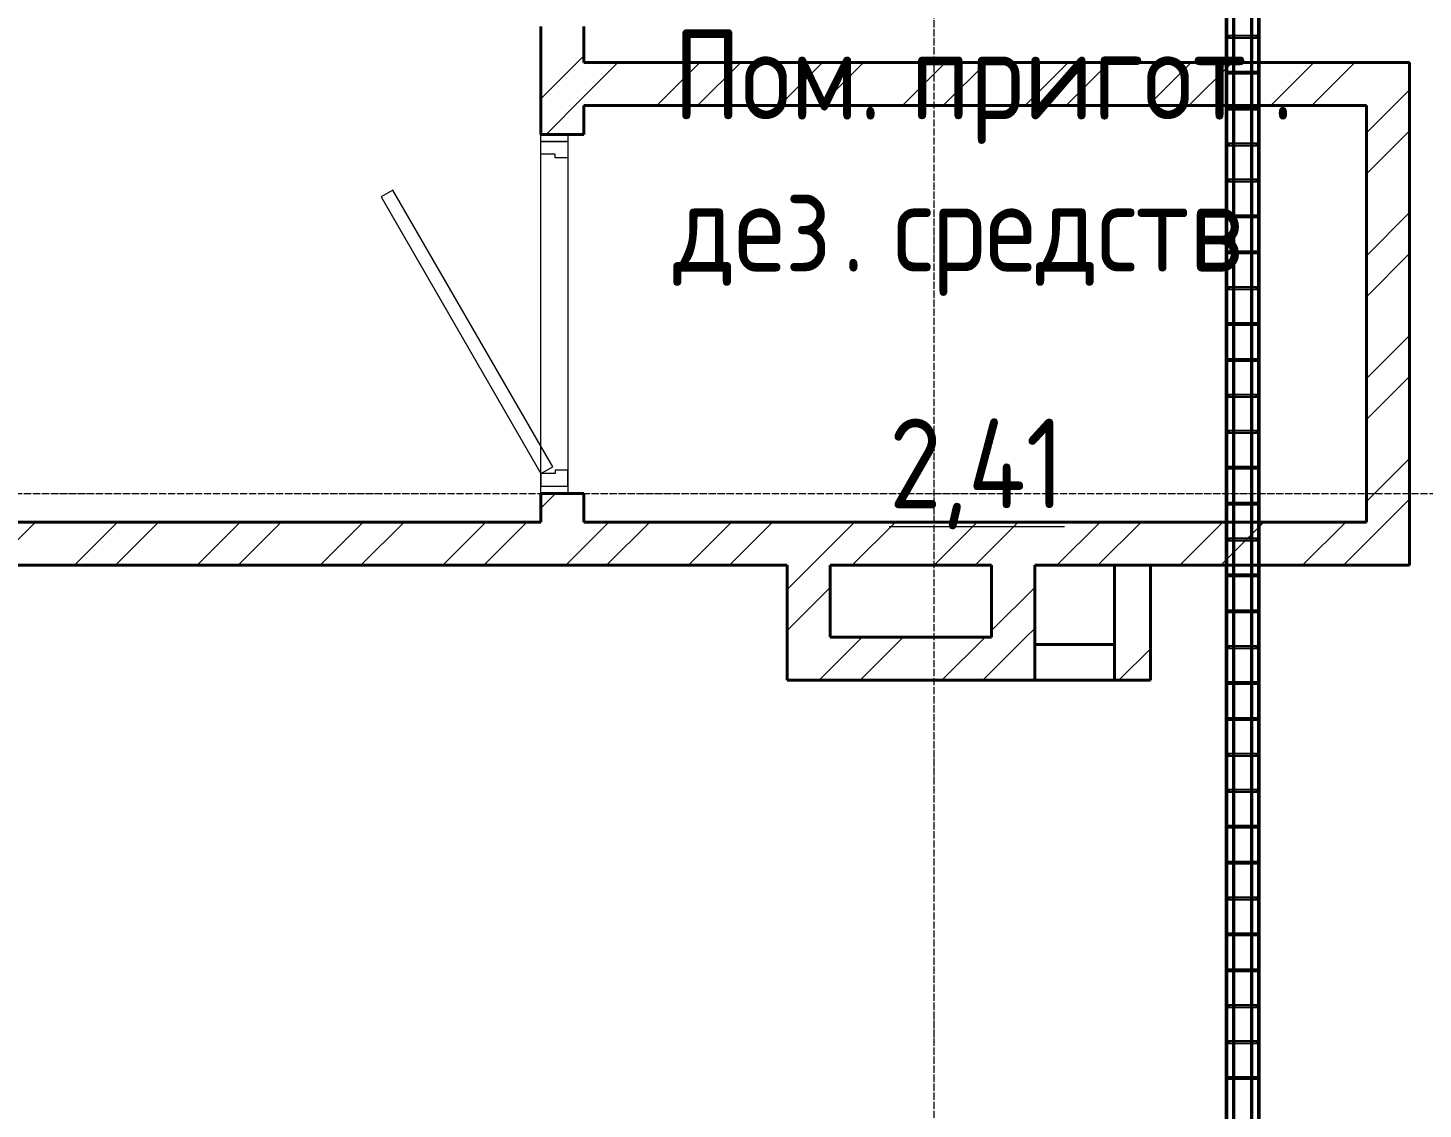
# Model space of a CAD drawing. Header units: millimetres. Extents: x 0 to 351840, y -132678 to 32417.
# Drawn here: x 302909 to 306795, y -37203 to -34192 of the extents above; entities that cross this region are included whole.
import ezdxf

# ---------------------------------------------------------------- set-up
doc = ezdxf.new("R2010")
doc.units = ezdxf.units.MM
doc.linetypes.add('BI_линия_сетки', pattern=[25, 20, -2.5, 0, -2.5])
doc.linetypes.add('BI_невидимые', pattern=[5, 3, -2])
for name, color, linetype, lineweight in [('Двери', 7, 'Continuous', 18), ('Марки помещений', 7, 'Continuous', 20), ('Оси', 7, 'Continuous', 9), ('Перекрытие', 7, 'Continuous', 18), ('Стены внутренние', 7, 'Continuous', 18), ('Стены несущие', 7, 'Continuous', 18)]:
    doc.layers.add(name, color=color, linetype=linetype, lineweight=lineweight)
doc.styles.add('GOST Common_1', font='GOST Common.ttf', dxfattribs={"width": 0.9, "height": 250})
pattern_1 = [(45, (2e-10, 1e-10), (-171.074, 171.074), []), (45, (114.05, 1e-10), (-171.074, 171.074), [])]

# ---------------------------------------------------------------- blocks, each defined once
blk = doc.blocks.new('*U77')
at = {"color": 0, "linetype": 'ByBlock', "lineweight": -2}
for p, q in [((8917.4, 47.5), (187, 47.5)), ((287.3, 42.5), (8917.4, 42.5)), ((987.3, 42.5), (987.3, 41.5)), ((987.3, 41.5), (987.3, 40)), ((987.3, 40), (987.3, 37.5)), ((992.3, 41.5), (992.3, 42.5)), ((992.3, 40), (992.3, 41.5)), ((992.3, 37.5), (992.3, 40)), ((1087.3, 42.5), (1087.3, 41.5)), ((1087.3, 41.5), (1087.3, 40)), ((1087.3, 40), (1087.3, 37.5)), ((1092.3, 41.5), (1092.3, 42.5)), ((1092.3, 40), (1092.3, 41.5)), ((1092.3, 37.5), (1092.3, 40)), ((1187.3, 42.5), (1187.3, 41.5)), ((1187.3, 41.5), (1187.3, 40)), ((1187.3, 40), (1187.3, 37.5)), ((1192.3, 41.5), (1192.3, 42.5)), ((1192.3, 40), (1192.3, 41.5)), ((1192.3, 37.5), (1192.3, 40)), ((1287.3, 42.5), (1287.3, 41.5)), ((1287.3, 41.5), (1287.3, 40)), ((1287.3, 40), (1287.3, 37.5)), ((1292.3, 41.5), (1292.3, 42.5)), ((1292.3, 40), (1292.3, 41.5)), ((1292.3, 37.5), (1292.3, 40)), ((1387.3, 42.5), (1387.3, 41.5)), ((1387.3, 41.5), (1387.3, 40)), ((1387.3, 40), (1387.3, 37.5)), ((1392.3, 41.5), (1392.3, 42.5)), ((1392.3, 40), (1392.3, 41.5)), ((1392.3, 37.5), (1392.3, 40)), ((1487.3, 42.5), (1487.3, 41.5)), ((1487.3, 41.5), (1487.3, 40)), ((1487.3, 40), (1487.3, 37.5)), ((1492.3, 41.5), (1492.3, 42.5)), ((1492.3, 40), (1492.3, 41.5)), ((1492.3, 37.5), (1492.3, 40)), ((1587.3, 42.5), (1587.3, 41.5)), ((1587.3, 41.5), (1587.3, 40)), ((1587.3, 40), (1587.3, 37.5)), ((1592.3, 41.5), (1592.3, 42.5)), ((1592.3, 40), (1592.3, 41.5)), ((1592.3, 37.5), (1592.3, 40)), ((1687.3, 42.5), (1687.3, 41.5)), ((1687.3, 41.5), (1687.3, 40)), ((1687.3, 40), (1687.3, 37.5)), ((1692.3, 41.5), (1692.3, 42.5)), ((1692.3, 40), (1692.3, 41.5)), ((1692.3, 37.5), (1692.3, 40)), ((1787.3, 42.5), (1787.3, 41.5)), ((1787.3, 41.5), (1787.3, 40)), ((1787.3, 40), (1787.3, 37.5)), ((1792.3, 41.5), (1792.3, 42.5)), ((1792.3, 40), (1792.3, 41.5)), ((1792.3, 37.5), (1792.3, 40)), ((1887.3, 42.5), (1887.3, 41.5)), ((1887.3, 41.5), (1887.3, 40)), ((1887.3, 40), (1887.3, 37.5)), ((1892.3, 41.5), (1892.3, 42.5)), ((1892.3, 40), (1892.3, 41.5)), ((1892.3, 37.5), (1892.3, 40)), ((1987.3, 42.5), (1987.3, 41.5)), ((1987.3, 41.5), (1987.3, 40)), ((1987.3, 40), (1987.3, 37.5)), ((1992.3, 41.5), (1992.3, 42.5)), ((1992.3, 40), (1992.3, 41.5)), ((1992.3, 37.5), (1992.3, 40)), ((2087.3, 42.5), (2087.3, 41.5)), ((2087.3, 41.5), (2087.3, 40)), ((2087.3, 40), (2087.3, 37.5)), ((2092.3, 41.5), (2092.3, 42.5)), ((2092.3, 40), (2092.3, 41.5)), ((2092.3, 37.5), (2092.3, 40)), ((2187.3, 42.5), (2187.3, 41.5)), ((2187.3, 41.5), (2187.3, 40)), ((2187.3, 40), (2187.3, 37.5)), ((2192.3, 41.5), (2192.3, 42.5)), ((2192.3, 40), (2192.3, 41.5)), ((2192.3, 37.5), (2192.3, 40)), ((2287.3, 42.5), (2287.3, 41.5)), ((2287.3, 41.5), (2287.3, 40)), ((2287.3, 40), (2287.3, 37.5)), ((2292.3, 41.5), (2292.3, 42.5)), ((2292.3, 40), (2292.3, 41.5)), ((2292.3, 37.5), (2292.3, 40)), ((2387.3, 42.5), (2387.3, 41.5)), ((2387.3, 41.5), (2387.3, 40)), ((2387.3, 40), (2387.3, 37.5)), ((2392.3, 41.5), (2392.3, 42.5)), ((2392.3, 40), (2392.3, 41.5)), ((2392.3, 37.5), (2392.3, 40)), ((2487.3, 42.5), (2487.3, 41.5)), ((2487.3, 41.5), (2487.3, 40)), ((2487.3, 40), (2487.3, 37.5)), ((2492.3, 41.5), (2492.3, 42.5)), ((2492.3, 40), (2492.3, 41.5)), ((2492.3, 37.5), (2492.3, 40)), ((2587.3, 42.5), (2587.3, 41.5)), ((2587.3, 41.5), (2587.3, 40)), ((2587.3, 40), (2587.3, 37.5)), ((2592.3, 41.5), (2592.3, 42.5)), ((2592.3, 40), (2592.3, 41.5)), ((2592.3, 37.5), (2592.3, 40)), ((2687.3, 42.5), (2687.3, 41.5)), ((2687.3, 41.5), (2687.3, 40)), ((2687.3, 40), (2687.3, 37.5)), ((2692.3, 41.5), (2692.3, 42.5)), ((2692.3, 40), (2692.3, 41.5)), ((2692.3, 37.5), (2692.3, 40)), ((2787.3, 42.5), (2787.3, 41.5)), ((2787.3, 41.5), (2787.3, 40)), ((2787.3, 40), (2787.3, 37.5)), ((2792.3, 41.5), (2792.3, 42.5)), ((2792.3, 40), (2792.3, 41.5)), ((2792.3, 37.5), (2792.3, 40)), ((2887.3, 42.5), (2887.3, 41.5)), ((2887.3, 41.5), (2887.3, 40)), ((2887.3, 40), (2887.3, 37.5)), ((2892.3, 41.5), (2892.3, 42.5)), ((2892.3, 40), (2892.3, 41.5)), ((2892.3, 37.5), (2892.3, 40)), ((2987.3, 42.5), (2987.3, 41.5)), ((2987.3, 41.5), (2987.3, 40)), ((2987.3, 40), (2987.3, 37.5)), ((2992.3, 41.5), (2992.3, 42.5)), ((2992.3, 40), (2992.3, 41.5)), ((2992.3, 37.5), (2992.3, 40)), ((3087.3, 42.5), (3087.3, 41.5)), ((3087.3, 41.5), (3087.3, 40)), ((3087.3, 40), (3087.3, 37.5)), ((3092.3, 41.5), (3092.3, 42.5)), ((3092.3, 40), (3092.3, 41.5)), ((3092.3, 37.5), (3092.3, 40)), ((3187.3, 42.5), (3187.3, 41.5)), ((3187.3, 41.5), (3187.3, 40)), ((3187.3, 40), (3187.3, 37.5)), ((3192.3, 41.5), (3192.3, 42.5)), ((3192.3, 40), (3192.3, 41.5)), ((3192.3, 37.5), (3192.3, 40)), ((3287.3, 42.5), (3287.3, 41.5)), ((3287.3, 41.5), (3287.3, 40)), ((3287.3, 40), (3287.3, 37.5)), ((3292.3, 41.5), (3292.3, 42.5)), ((3292.3, 40), (3292.3, 41.5)), ((3292.3, 37.5), (3292.3, 40)), ((3387.3, 42.5), (3387.3, 41.5)), ((3387.3, 41.5), (3387.3, 40)), ((3387.3, 40), (3387.3, 37.5)), ((3392.3, 41.5), (3392.3, 42.5)), ((3392.3, 40), (3392.3, 41.5)), ((3392.3, 37.5), (3392.3, 40)), ((3487.3, 42.5), (3487.3, 41.5)), ((3487.3, 41.5), (3487.3, 40)), ((3487.3, 40), (3487.3, 37.5)), ((3492.3, 41.5), (3492.3, 42.5)), ((3492.3, 40), (3492.3, 41.5)), ((3492.3, 37.5), (3492.3, 40)), ((3587.3, 42.5), (3587.3, 41.5)), ((3587.3, 41.5), (3587.3, 40)), ((3587.3, 40), (3587.3, 37.5)), ((3592.3, 41.5), (3592.3, 42.5)), ((3592.3, 40), (3592.3, 41.5)), ((3592.3, 37.5), (3592.3, 40)), ((3687.3, 42.5), (3687.3, 41.5)), ((3687.3, 41.5), (3687.3, 40)), ((3687.3, 40), (3687.3, 37.5)), ((3692.3, 41.5), (3692.3, 42.5)), ((3692.3, 40), (3692.3, 41.5)), ((3692.3, 37.5), (3692.3, 40)), ((3787.3, 42.5), (3787.3, 41.5)), ((3787.3, 41.5), (3787.3, 40)), ((3787.3, 40), (3787.3, 37.5)), ((3792.3, 41.5), (3792.3, 42.5)), ((3792.3, 40), (3792.3, 41.5)), ((3792.3, 37.5), (3792.3, 40)), ((3887.3, 42.5), (3887.3, 41.5)), ((3887.3, 41.5), (3887.3, 40)), ((3887.3, 40), (3887.3, 37.5)), ((3892.3, 41.5), (3892.3, 42.5)), ((3892.3, 40), (3892.3, 41.5)), ((3892.3, 37.5), (3892.3, 40)), ((8917.4, 27.5), (292.3, 27.5)), ((292.3, 22.5), (8917.4, 22.5)), ((987.3, 37.5), (987.3, -37.5)), ((992.3, -37.5), (992.3, 37.5)), ((1087.3, 37.5), (1087.3, -37.5)), ((1092.3, -37.5), (1092.3, 37.5)), ((1187.3, 37.5), (1187.3, -37.5)), ((1192.3, -37.5), (1192.3, 37.5)), ((1287.3, 37.5), (1287.3, -37.5)), ((1292.3, -37.5), (1292.3, 37.5)), ((1387.3, 37.5), (1387.3, -37.5)), ((1392.3, -37.5), (1392.3, 37.5)), ((1487.3, 37.5), (1487.3, -37.5)), ((1492.3, -37.5), (1492.3, 37.5)), ((1587.3, 37.5), (1587.3, -37.5)), ((1592.3, -37.5), (1592.3, 37.5)), ((1687.3, 37.5), (1687.3, -37.5)), ((1692.3, -37.5), (1692.3, 37.5)), ((1787.3, 37.5), (1787.3, -37.5)), ((1792.3, -37.5), (1792.3, 37.5)), ((1887.3, 37.5), (1887.3, -37.5)), ((1892.3, -37.5), (1892.3, 37.5)), ((1987.3, 37.5), (1987.3, -37.5)), ((1992.3, -37.5), (1992.3, 37.5)), ((2087.3, 37.5), (2087.3, -37.5)), ((2092.3, -37.5), (2092.3, 37.5)), ((2187.3, 37.5), (2187.3, -37.5)), ((2192.3, -37.5), (2192.3, 37.5)), ((2287.3, 37.5), (2287.3, -37.5)), ((2292.3, -37.5), (2292.3, 37.5)), ((2387.3, 37.5), (2387.3, -37.5)), ((2392.3, -37.5), (2392.3, 37.5)), ((2487.3, 37.5), (2487.3, -37.5)), ((2492.3, -37.5), (2492.3, 37.5)), ((2587.3, 37.5), (2587.3, -37.5)), ((2592.3, -37.5), (2592.3, 37.5)), ((2687.3, 37.5), (2687.3, -37.5)), ((2692.3, -37.5), (2692.3, 37.5)), ((2787.3, 37.5), (2787.3, -37.5)), ((2792.3, -37.5), (2792.3, 37.5)), ((2887.3, 37.5), (2887.3, -37.5)), ((2892.3, -37.5), (2892.3, 37.5)), ((2987.3, 37.5), (2987.3, -37.5)), ((2992.3, -37.5), (2992.3, 37.5)), ((3087.3, 37.5), (3087.3, -37.5)), ((3092.3, -37.5), (3092.3, 37.5)), ((3187.3, 37.5), (3187.3, -37.5)), ((3192.3, -37.5), (3192.3, 37.5)), ((3287.3, 37.5), (3287.3, -37.5)), ((3292.3, -37.5), (3292.3, 37.5)), ((3387.3, 37.5), (3387.3, -37.5)), ((3392.3, -37.5), (3392.3, 37.5)), ((3487.3, 37.5), (3487.3, -37.5)), ((3492.3, -37.5), (3492.3, 37.5)), ((3587.3, 37.5), (3587.3, -37.5)), ((3592.3, -37.5), (3592.3, 37.5)), ((3687.3, 37.5), (3687.3, -37.5)), ((3692.3, -37.5), (3692.3, 37.5)), ((3787.3, 37.5), (3787.3, -37.5)), ((3792.3, -37.5), (3792.3, 37.5)), ((3887.3, 37.5), (3887.3, -37.5)), ((3892.3, -37.5), (3892.3, 37.5)), ((8917.4, -22.5), (292.3, -22.5)), ((292.3, -27.5), (8917.4, -27.5)), ((987.3, -37.5), (987.3, -40)), ((992.3, -40), (992.3, -37.5)), ((1087.3, -37.5), (1087.3, -40)), ((1092.3, -40), (1092.3, -37.5)), ((1187.3, -37.5), (1187.3, -40)), ((1192.3, -40), (1192.3, -37.5)), ((1287.3, -37.5), (1287.3, -40)), ((1292.3, -40), (1292.3, -37.5)), ((1387.3, -37.5), (1387.3, -40)), ((1392.3, -40), (1392.3, -37.5)), ((1487.3, -37.5), (1487.3, -40)), ((1492.3, -40), (1492.3, -37.5)), ((1587.3, -37.5), (1587.3, -40)), ((1592.3, -40), (1592.3, -37.5)), ((1687.3, -37.5), (1687.3, -40)), ((1692.3, -40), (1692.3, -37.5)), ((1787.3, -37.5), (1787.3, -40)), ((1792.3, -40), (1792.3, -37.5)), ((1887.3, -37.5), (1887.3, -40)), ((1892.3, -40), (1892.3, -37.5)), ((1987.3, -37.5), (1987.3, -40)), ((1992.3, -40), (1992.3, -37.5)), ((2087.3, -37.5), (2087.3, -40)), ((2092.3, -40), (2092.3, -37.5)), ((2187.3, -37.5), (2187.3, -40)), ((2192.3, -40), (2192.3, -37.5)), ((2287.3, -37.5), (2287.3, -40)), ((2292.3, -40), (2292.3, -37.5)), ((2387.3, -37.5), (2387.3, -40)), ((2392.3, -40), (2392.3, -37.5)), ((2487.3, -37.5), (2487.3, -40)), ((2492.3, -40), (2492.3, -37.5)), ((2587.3, -37.5), (2587.3, -40)), ((2592.3, -40), (2592.3, -37.5)), ((2687.3, -37.5), (2687.3, -40)), ((2692.3, -40), (2692.3, -37.5)), ((2787.3, -37.5), (2787.3, -40)), ((2792.3, -40), (2792.3, -37.5)), ((2887.3, -37.5), (2887.3, -40)), ((2892.3, -40), (2892.3, -37.5)), ((2987.3, -37.5), (2987.3, -40)), ((2992.3, -40), (2992.3, -37.5)), ((3087.3, -37.5), (3087.3, -40)), ((3092.3, -40), (3092.3, -37.5)), ((3187.3, -37.5), (3187.3, -40)), ((3192.3, -40), (3192.3, -37.5)), ((3287.3, -37.5), (3287.3, -40)), ((3292.3, -40), (3292.3, -37.5)), ((3387.3, -37.5), (3387.3, -40)), ((3392.3, -40), (3392.3, -37.5)), ((3487.3, -37.5), (3487.3, -40)), ((3492.3, -40), (3492.3, -37.5)), ((3587.3, -37.5), (3587.3, -40)), ((3592.3, -40), (3592.3, -37.5)), ((3687.3, -37.5), (3687.3, -40)), ((3692.3, -40), (3692.3, -37.5)), ((3787.3, -37.5), (3787.3, -40)), ((3792.3, -40), (3792.3, -37.5)), ((3887.3, -37.5), (3887.3, -40)), ((3892.3, -40), (3892.3, -37.5)), ((187, -47.5), (8917.4, -47.5)), ((8917.4, -42.5), (287.3, -42.5)), ((987.3, -40), (987.3, -41.5)), ((987.3, -41.5), (987.3, -42.5)), ((992.3, -41.5), (992.3, -40)), ((992.3, -42.5), (992.3, -41.5)), ((1087.3, -40), (1087.3, -41.5)), ((1087.3, -41.5), (1087.3, -42.5)), ((1092.3, -41.5), (1092.3, -40)), ((1092.3, -42.5), (1092.3, -41.5)), ((1187.3, -40), (1187.3, -41.5)), ((1187.3, -41.5), (1187.3, -42.5)), ((1192.3, -41.5), (1192.3, -40)), ((1192.3, -42.5), (1192.3, -41.5)), ((1287.3, -40), (1287.3, -41.5)), ((1287.3, -41.5), (1287.3, -42.5)), ((1292.3, -41.5), (1292.3, -40)), ((1292.3, -42.5), (1292.3, -41.5)), ((1387.3, -40), (1387.3, -41.5)), ((1387.3, -41.5), (1387.3, -42.5)), ((1392.3, -41.5), (1392.3, -40)), ((1392.3, -42.5), (1392.3, -41.5)), ((1487.3, -40), (1487.3, -41.5)), ((1487.3, -41.5), (1487.3, -42.5)), ((1492.3, -41.5), (1492.3, -40)), ((1492.3, -42.5), (1492.3, -41.5)), ((1587.3, -40), (1587.3, -41.5)), ((1587.3, -41.5), (1587.3, -42.5)), ((1592.3, -41.5), (1592.3, -40)), ((1592.3, -42.5), (1592.3, -41.5)), ((1687.3, -40), (1687.3, -41.5)), ((1687.3, -41.5), (1687.3, -42.5)), ((1692.3, -41.5), (1692.3, -40)), ((1692.3, -42.5), (1692.3, -41.5)), ((1787.3, -40), (1787.3, -41.5)), ((1787.3, -41.5), (1787.3, -42.5)), ((1792.3, -41.5), (1792.3, -40)), ((1792.3, -42.5), (1792.3, -41.5)), ((1887.3, -40), (1887.3, -41.5)), ((1887.3, -41.5), (1887.3, -42.5)), ((1892.3, -41.5), (1892.3, -40)), ((1892.3, -42.5), (1892.3, -41.5)), ((1987.3, -40), (1987.3, -41.5)), ((1987.3, -41.5), (1987.3, -42.5)), ((1992.3, -41.5), (1992.3, -40)), ((1992.3, -42.5), (1992.3, -41.5)), ((2087.3, -40), (2087.3, -41.5)), ((2087.3, -41.5), (2087.3, -42.5)), ((2092.3, -41.5), (2092.3, -40)), ((2092.3, -42.5), (2092.3, -41.5)), ((2187.3, -40), (2187.3, -41.5)), ((2187.3, -41.5), (2187.3, -42.5)), ((2192.3, -41.5), (2192.3, -40)), ((2192.3, -42.5), (2192.3, -41.5)), ((2287.3, -40), (2287.3, -41.5)), ((2287.3, -41.5), (2287.3, -42.5)), ((2292.3, -41.5), (2292.3, -40)), ((2292.3, -42.5), (2292.3, -41.5)), ((2387.3, -40), (2387.3, -41.5)), ((2387.3, -41.5), (2387.3, -42.5)), ((2392.3, -41.5), (2392.3, -40)), ((2392.3, -42.5), (2392.3, -41.5)), ((2487.3, -40), (2487.3, -41.5)), ((2487.3, -41.5), (2487.3, -42.5)), ((2492.3, -41.5), (2492.3, -40)), ((2492.3, -42.5), (2492.3, -41.5)), ((2587.3, -40), (2587.3, -41.5)), ((2587.3, -41.5), (2587.3, -42.5)), ((2592.3, -41.5), (2592.3, -40)), ((2592.3, -42.5), (2592.3, -41.5)), ((2687.3, -40), (2687.3, -41.5)), ((2687.3, -41.5), (2687.3, -42.5)), ((2692.3, -41.5), (2692.3, -40)), ((2692.3, -42.5), (2692.3, -41.5)), ((2787.3, -40), (2787.3, -41.5)), ((2787.3, -41.5), (2787.3, -42.5)), ((2792.3, -41.5), (2792.3, -40)), ((2792.3, -42.5), (2792.3, -41.5)), ((2887.3, -40), (2887.3, -41.5)), ((2887.3, -41.5), (2887.3, -42.5)), ((2892.3, -41.5), (2892.3, -40)), ((2892.3, -42.5), (2892.3, -41.5)), ((2987.3, -40), (2987.3, -41.5)), ((2987.3, -41.5), (2987.3, -42.5)), ((2992.3, -41.5), (2992.3, -40)), ((2992.3, -42.5), (2992.3, -41.5)), ((3087.3, -40), (3087.3, -41.5)), ((3087.3, -41.5), (3087.3, -42.5)), ((3092.3, -41.5), (3092.3, -40)), ((3092.3, -42.5), (3092.3, -41.5)), ((3187.3, -40), (3187.3, -41.5)), ((3187.3, -41.5), (3187.3, -42.5)), ((3192.3, -41.5), (3192.3, -40)), ((3192.3, -42.5), (3192.3, -41.5)), ((3287.3, -40), (3287.3, -41.5)), ((3287.3, -41.5), (3287.3, -42.5)), ((3292.3, -41.5), (3292.3, -40)), ((3292.3, -42.5), (3292.3, -41.5)), ((3387.3, -40), (3387.3, -41.5)), ((3387.3, -41.5), (3387.3, -42.5)), ((3392.3, -41.5), (3392.3, -40)), ((3392.3, -42.5), (3392.3, -41.5)), ((3487.3, -40), (3487.3, -41.5)), ((3487.3, -41.5), (3487.3, -42.5)), ((3492.3, -41.5), (3492.3, -40)), ((3492.3, -42.5), (3492.3, -41.5)), ((3587.3, -40), (3587.3, -41.5)), ((3587.3, -41.5), (3587.3, -42.5)), ((3592.3, -41.5), (3592.3, -40)), ((3592.3, -42.5), (3592.3, -41.5)), ((3687.3, -40), (3687.3, -41.5)), ((3687.3, -41.5), (3687.3, -42.5)), ((3692.3, -41.5), (3692.3, -40)), ((3692.3, -42.5), (3692.3, -41.5)), ((3787.3, -40), (3787.3, -41.5)), ((3787.3, -41.5), (3787.3, -42.5)), ((3792.3, -41.5), (3792.3, -40)), ((3792.3, -42.5), (3792.3, -41.5)), ((3887.3, -40), (3887.3, -41.5)), ((3887.3, -41.5), (3887.3, -42.5)), ((3892.3, -41.5), (3892.3, -40)), ((3892.3, -42.5), (3892.3, -41.5))]:
    blk.add_line(p, q, dxfattribs=at)
for centre, start, end in [((989.8, 40), 180, 0), ((1089.8, 40), 180, 0), ((1189.8, 40), 180, 0), ((1289.8, 40), 180, 0), ((1389.8, 40), 180, 0), ((1489.8, 40), 180, 0), ((1589.8, 40), 180, 0), ((1689.8, 40), 180, 0), ((1789.8, 40), 180, 0), ((1889.8, 40), 180, 0), ((1989.8, 40), 180, 0), ((2089.8, 40), 180, 0), ((2189.8, 40), 180, 0), ((2289.8, 40), 180, 0), ((2389.8, 40), 180, 0), ((2489.8, 40), 180, 0), ((2589.8, 40), 180, 0), ((2689.8, 40), 180, 0), ((2789.8, 40), 180, 0), ((2889.8, 40), 180, 0), ((2989.8, 40), 180, 0), ((3089.8, 40), 180, 0), ((3189.8, 40), 180, 0), ((3289.8, 40), 180, 0), ((3389.8, 40), 180, 0), ((3489.8, 40), 180, 0), ((3589.8, 40), 180, 0), ((3689.8, 40), 180, 0), ((3789.8, 40), 180, 0), ((3889.8, 40), 180, 0), ((989.8, -40), 0, 180), ((1089.8, -40), 0, 180), ((1189.8, -40), 0, 180), ((1289.8, -40), 0, 180), ((1389.8, -40), 0, 180), ((1489.8, -40), 0, 180), ((1589.8, -40), 0, 180), ((1689.8, -40), 0, 180), ((1789.8, -40), 0, 180), ((1889.8, -40), 0, 180), ((1989.8, -40), 0, 180), ((2089.8, -40), 0, 180), ((2189.8, -40), 0, 180), ((2289.8, -40), 0, 180), ((2389.8, -40), 0, 180), ((2489.8, -40), 0, 180), ((2589.8, -40), 0, 180), ((2689.8, -40), 0, 180), ((2789.8, -40), 0, 180), ((2889.8, -40), 0, 180), ((2989.8, -40), 0, 180), ((3089.8, -40), 0, 180), ((3189.8, -40), 0, 180), ((3289.8, -40), 0, 180), ((3389.8, -40), 0, 180), ((3489.8, -40), 0, 180), ((3589.8, -40), 0, 180), ((3689.8, -40), 0, 180), ((3789.8, -40), 0, 180), ((3889.8, -40), 0, 180)]:
    blk.add_arc(centre, 2.5, start, end, dxfattribs=at)
blk = doc.blocks.new('_Двери_Металлические_Однопольная_Техническая_1_3_4_8 - _дверь_ДМВ_2200-1010_П Д-4-6363011-01 Этаж__0_000___Отделочный_')
at = {"layer": 'Двери', "color": 9, "lineweight": 9}
for p, q in [((450.8, 505), (-320, 60)), ((-300.8, 26.7), (470, 471.7)), ((470, 471.7), (450.8, 505)), ((-355, 60), (-355, -15)), ((-320, 60), (-355, 60)), ((-320, 60), (-300.8, 26.7)), ((-320, 20), (-320, 60)), ((570, 60), (605, 60)), ((570, 20), (570, 60)), ((605, 60), (605, -15)), ((-310, 20), (-320, 20)), ((-310, -15), (-310, 20)), ((560, 20), (570, 20)), ((560, -15), (560, 20)), ((-355, -15), (-310, -15)), ((605, -15), (560, -15))]:
    blk.add_line(p, q, dxfattribs=at)
at = {"layer": 'Двери', "color": 9, "linetype": 'BI_невидимые', "lineweight": 9}
for p, q in [((-375, -15), (-375, 60)), ((-375, 60), (-355, 60)), ((-375, -15), (-375, 60)), ((-375, 60), (-355, 60)), ((-355, 60), (-355, -15)), ((-355, 60), (-355, -15)), ((605, -15), (605, 60)), ((605, 60), (625, 60)), ((605, -15), (605, 60)), ((605, 60), (625, 60)), ((625, 60), (625, -15)), ((625, 60), (625, -15)), ((-355, -15), (-375, -15)), ((-355, -15), (-375, -15)), ((625, -15), (605, -15)), ((625, -15), (605, -15))]:
    blk.add_line(p, q, dxfattribs=at)
blk = doc.blocks.new('A$C13a22a9d')
at = {"layer": 'Стены внутренние', "lineweight": 9}
h = blk.add_hatch(dxfattribs=at)
h.set_pattern_fill('FP_42', color=9, style=0, pattern_type=2)
h.set_pattern_definition(pattern_1)
h.paths.add_polyline_path([(5024, 13700), (5024, 13900), (4904, 13900), (4904, 13700)])
h.paths.add_polyline_path([(5024, 14900), (5024, 15200), (4904, 15200), (4904, 14900)])
h.paths.add_polyline_path([(4904, 16200), (5024, 16200), (5024, 16300), (4904, 16300)])
h = blk.add_hatch(dxfattribs=at)
h.set_pattern_fill('FP_42', color=9, style=0, pattern_type=2)
h.set_pattern_definition(pattern_1)
h.paths.add_polyline_path([(5987.8, 14980), (7204, 14980), (7204, 15100), (5024, 15100), (5024, 14980)])
h = blk.add_hatch(dxfattribs=at)
h.set_pattern_fill('FP_42', color=9, style=0, pattern_type=2)
h.set_pattern_definition(pattern_1)
h.paths.add_polyline_path([(7324, 13820), (7324, 15100), (7204, 15100), (7204, 13820)])
h = blk.add_hatch(dxfattribs=at)
h.set_pattern_fill('FP_42', color=9, style=0, pattern_type=2)
h.set_pattern_definition(pattern_1)
h.paths.add_polyline_path([(462.8, 13700), (4904, 13700), (4904, 13820), (200, 13820), (200, 13700)])
h = blk.add_hatch(dxfattribs=at)
h.set_pattern_fill('FP_42', color=9, style=0, pattern_type=2)
h.set_pattern_definition(pattern_1)
h.paths.add_polyline_path([(5987.8, 13700), (7324, 13700), (7324, 13820), (5024, 13820), (5024, 13700), (5710, 13700)])
h = blk.add_hatch(dxfattribs=at)
h.set_pattern_fill('FP_42', color=9, style=0, pattern_type=2)
h.set_pattern_definition(pattern_1)
h.paths.add_polyline_path([(5710, 13379.5), (5710, 13700), (5590, 13700), (5590, 13379.5)])
h = blk.add_hatch(dxfattribs=at)
h.set_pattern_fill('FP_42', color=9, style=0, pattern_type=2)
h.set_pattern_definition(pattern_1)
h.paths.add_polyline_path([(6160, 13499.5), (6280, 13499.5), (6280, 13700), (6160, 13700)])
h = blk.add_hatch(dxfattribs=at)
h.set_pattern_fill('FP_36', color=9, style=0, pattern_type=2)
h.set_pattern_definition([(45, (2e-10, 1e-10), (-212.132, 212.132), [])])
h.paths.add_polyline_path([(6502.2, 13379.5), (6602.2, 13379.5), (6602.2, 13700), (6502.2, 13700)])
h = blk.add_hatch(dxfattribs=at)
h.set_pattern_fill('FP_42', color=9, style=0, pattern_type=2)
h.set_pattern_definition(pattern_1)
h.paths.add_polyline_path([(6280, 13379.5), (6280, 13499.5), (5710, 13499.5), (5710, 13379.5), (5987.8, 13379.5)])
at = {"layer": 'Оси', "color": 9, "linetype": 'BI_линия_сетки'}
for p, q in [((6000, -3627.3), (6000, 29372.3)), ((-4869.1, 13900), (49050, 13900))]:
    blk.add_line(p, q, dxfattribs=at)
at = {"layer": 'Перекрытие', "color": 9, "lineweight": 9}
for p, q in [((4904, 13900), (4904, 14900)), ((4979, 14900), (4979, 13900))]:
    blk.add_line(p, q, dxfattribs=at)
at = {"layer": 'Стены несущие', "color": 9, "lineweight": 40}
for p, q in [((4904, 15200), (4904, 14900)), ((5024, 15100), (5024, 15200)), ((7324, 15100), (5024, 15100)), ((7324, 13700), (7324, 15100)), ((5024, 14900), (5024, 14980)), ((5024, 14980), (7204, 14980)), ((7204, 14980), (7204, 13820)), ((4904, 14900), (5024, 14900)), ((5024, 13900), (4904, 13900)), ((4904, 13900), (4904, 13820)), ((5024, 13820), (5024, 13900)), ((4904, 13820), (200, 13820)), ((7204, 13820), (5024, 13820)), ((3197, 13700), (5590, 13700)), ((5590, 13700), (5590, 13379.5)), ((5710, 13700), (6160, 13700)), ((5710, 13499.5), (5710, 13700)), ((6160, 13700), (6160, 13499.5)), ((6280, 13700), (7324, 13700)), ((6280, 13700), (6280, 13379.5)), ((6502.2, 13700), (6502.2, 13379.5)), ((6602.2, 13379.5), (6602.2, 13700)), ((6160, 13499.5), (5710, 13499.5)), ((6502.2, 13479.5), (6280, 13479.5)), ((5590, 13379.5), (6602.2, 13379.5))]:
    blk.add_line(p, q, dxfattribs=at)
at = {"layer": 'Двери', "color": 9, "rotation": 89.99999999999991}
blk.add_blockref('_Двери_Металлические_Однопольная_Техническая_1_3_4_8 - _дверь_ДМВ_2200-1010_П Д-4-6363011-01 Этаж__0_000___Отделочный_', (4964, 14275), dxfattribs=at)
at = {"layer": 'Марки помещений', "color": 9, "lineweight": 9, "char_height": 250, "attachment_point": 1, "style": 'GOST Common_1'}
for s, insert, width in [('Пом', (5273, 15191.2), 627.721), ('пригот', (5933.8, 15191.2), 1219.367), ('. ', (5790.9, 15191.2), 173.164), ('\\fGOST Common|b0|i0|c204|p34|;\\W.9;.', (6939.9, 15191.2), 79.367), ('дез', (5273, 14767.9), 570), ('средств', (5886.2, 14767.9), 1356.455), ('. ', (5743.3, 14767.9), 173.164), ('\\L2,41', (5874.2, 14108.2), 642.152)]:
    blk.add_mtext(s, dxfattribs=dict(at, insert=insert, width=width))

msp = doc.modelspace()

# ---------------------------------------------------------------- block references
msp.add_blockref('A$C13a22a9d', (299433.4, -49388.2))
at = {"color": 1, "rotation": 270}
msp.add_blockref('*U77', (306292.6, -33226.8), dxfattribs=at)

doc.saveas('drawing.dxf')
